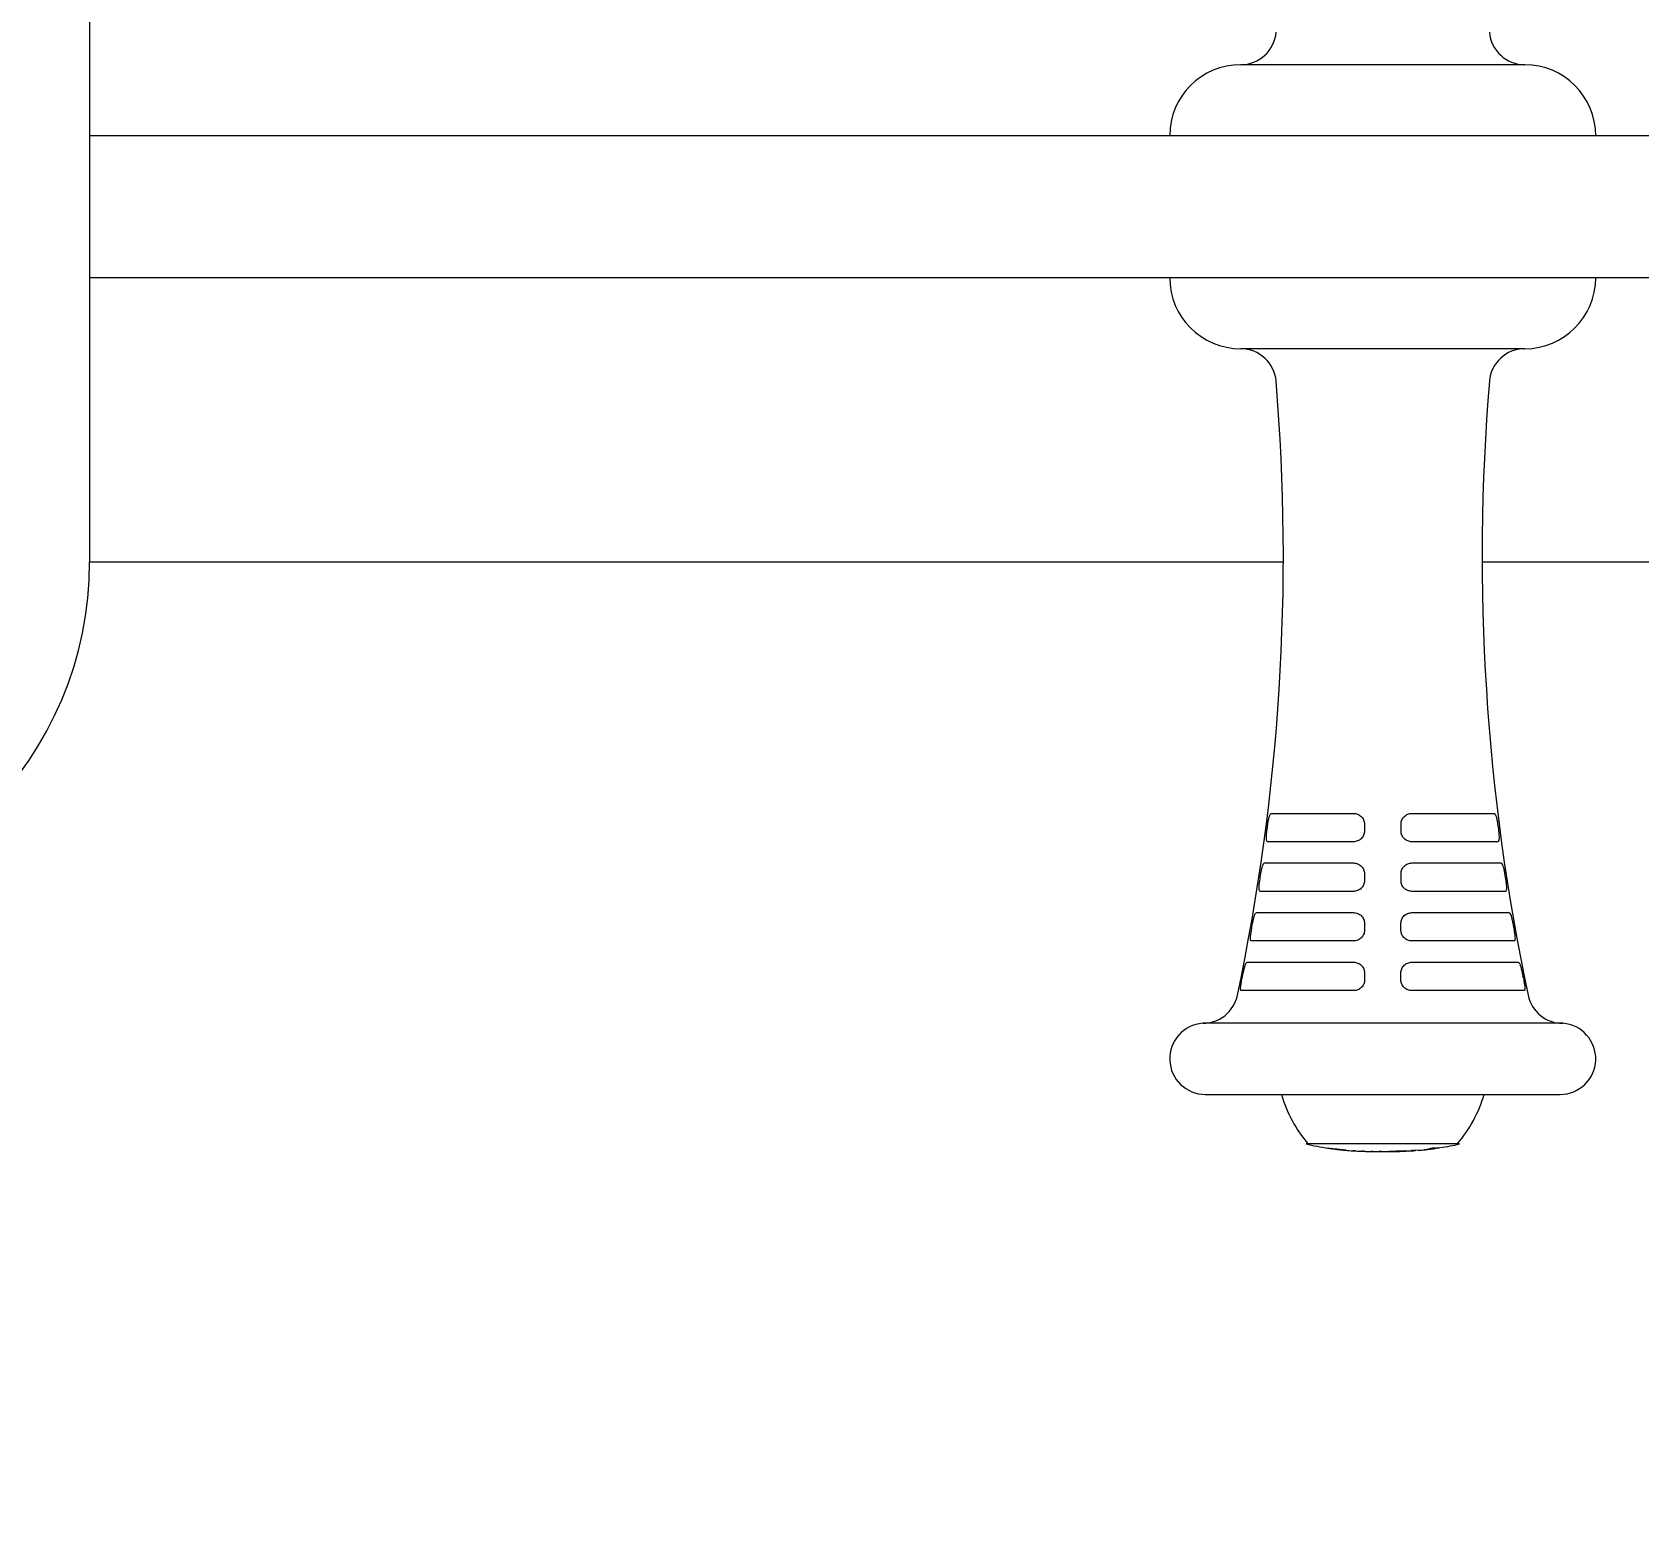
# Model space of a CAD drawing. Header units: millimetres. Extents: x -3665 to 2905, y -2435 to 1772.
# Drawn here: x -803.5 to -577.2, y -137.7 to 71.6 of the extents above; entities that cross this region are included whole.
import ezdxf

# ---------------------------------------------------------------- set-up
doc = ezdxf.new("R2010")
doc.units = ezdxf.units.MM
for name, color, linetype in [('DIKOM_ЗОНА', 80, 'Continuous'), ('DIKOM_ОБЪЕКТ', 7, 'Continuous'), ('DIKOM_РАЗМЕР_ЗОНА', 7, 'Continuous'), ('DIKOM_РАЗМЕР_ОБЪЕКТА', 7, 'Continuous')]:
    doc.layers.add(name, color=color, linetype=linetype)
doc.styles.add('style1', font='arialbd.ttf', dxfattribs={"width": 0.8})
doc.dimstyles.new('1-50', dxfattribs={"dimtxt": 300, "dimasz": 200, "dimexe": 100, "dimexo": 0, "dimgap": 100, "dimtad": 1, "dimtxsty": 'style1', "dimcen": 200, "dimclrd": 7, "dimclre": 7, "dimclrt": 7, "dimadec": 1, "dimazin": 2, "dimtfac": 1, "dimtmove": 0, "dimatfit": 2, "dimfxl": 0, "dimlwd": 25, "dimlwe": 18, "dimarcsym": 0})

# ---------------------------------------------------------------- blocks, each defined once
blk = doc.blocks.new('*D9')
at = {"layer": 'Defpoints', "color": 0, "transparency": 16777216}
for p in [(-1095.42, 76.98), (1404.58, 46.98), (1404.58, -853.63)]:
    blk.add_point(p, dxfattribs=at)
at = {"layer": 'DIKOM_РАЗМЕР_ОБЪЕКТА', "color": 7, "lineweight": 18, "transparency": 16777216}
for p, q in [((-1095.42, 76.98), (-1095.42, -953.63)), ((1404.58, 46.98), (1404.58, -953.63))]:
    blk.add_line(p, q, dxfattribs=at)
at = {"layer": 'DIKOM_РАЗМЕР_ОБЪЕКТА', "color": 7, "lineweight": 25, "transparency": 16777216}
blk.add_line((-895.42, -853.63), (1204.58, -853.63), dxfattribs=at)
at = {"layer": 'DIKOM_РАЗМЕР_ОБЪЕКТА', "color": 7, "transparency": 16777216}
for points in [[(-895.42, -820.3), (-895.42, -886.97), (-1095.42, -853.63)], [(1204.58, -820.3), (1204.58, -886.97), (1404.58, -853.63)]]:
    blk.add_solid(points, dxfattribs=at)
at = {"layer": 'DIKOM_РАЗМЕР_ОБЪЕКТА', "color": 7, "transparency": 16777216, "insert": (154.58, -600.46), "char_height": 300, "attachment_point": 5, "style": 'style1'}
blk.add_mtext('{\\fArial|b0|i0|c204|p34;2500}', dxfattribs=at)
blk = doc.blocks.new('*D10')
at = {"layer": 'Defpoints', "color": 0, "transparency": 16777216}
for p in [(-1511.75, 271.98), (375.7, 271.98), (184.58, -178.02)]:
    blk.add_point(p, dxfattribs=at)
at = {"layer": 'DIKOM_РАЗМЕР_ОБЪЕКТА', "color": 7, "lineweight": 25, "transparency": 16777216}
for p, q in [((-1511.75, 471.98), (-1511.75, 671.98)), ((-1511.75, -178.02), (-1511.75, 271.98)), ((-1511.75, -378.02), (-1511.75, -578.02))]:
    blk.add_line(p, q, dxfattribs=at)
at = {"layer": 'DIKOM_РАЗМЕР_ОБЪЕКТА', "color": 7, "lineweight": 18, "transparency": 16777216}
for p, q in [((375.7, 271.98), (-1611.75, 271.98)), ((184.58, -178.02), (-1611.75, -178.02))]:
    blk.add_line(p, q, dxfattribs=at)
at = {"layer": 'DIKOM_РАЗМЕР_ОБЪЕКТА', "color": 7, "transparency": 16777216}
for points in [[(-1545.09, 471.98), (-1478.42, 471.98), (-1511.75, 271.98)], [(-1545.09, -378.02), (-1478.42, -378.02), (-1511.75, -178.02)]]:
    blk.add_solid(points, dxfattribs=at)
at = {"layer": 'DIKOM_РАЗМЕР_ОБЪЕКТА', "color": 7, "transparency": 16777216, "insert": (-1764.93, 46.98), "char_height": 300, "attachment_point": 5, "rotation": 90, "style": 'style1'}
blk.add_mtext('{\\fArial|b0|i0|c204|p34;450}', dxfattribs=at)
blk = doc.blocks.new('*D11')
at = {"layer": 'Defpoints', "color": 0, "transparency": 16777216}
for p in [(-3214.86, 1771.98), (1476.47, 1771.98), (1476.47, -1678.02)]:
    blk.add_point(p, dxfattribs=at)
at = {"layer": 'DIKOM_РАЗМЕР_ЗОНА', "color": 7, "lineweight": 18, "transparency": 16777216}
for p, q in [((1476.47, 1771.98), (-3314.86, 1771.98)), ((1476.47, -1678.02), (-3314.86, -1678.02))]:
    blk.add_line(p, q, dxfattribs=at)
at = {"layer": 'DIKOM_РАЗМЕР_ЗОНА', "color": 7, "lineweight": 25, "transparency": 16777216}
blk.add_line((-3214.86, -1478.02), (-3214.86, 1571.98), dxfattribs=at)
at = {"layer": 'DIKOM_РАЗМЕР_ЗОНА', "color": 7, "transparency": 16777216}
for points in [[(-3248.19, 1571.98), (-3181.52, 1571.98), (-3214.86, 1771.98)], [(-3248.19, -1478.02), (-3181.52, -1478.02), (-3214.86, -1678.02)]]:
    blk.add_solid(points, dxfattribs=at)
at = {"layer": 'DIKOM_РАЗМЕР_ЗОНА', "color": 7, "transparency": 16777216, "insert": (-3468.13, 154.38), "char_height": 300, "attachment_point": 5, "rotation": 90, "style": 'style1'}
blk.add_mtext('{\\fArial|b0|i0|c204|p34;3450}', dxfattribs=at)
blk = doc.blocks.new('*D12')
at = {"layer": 'Defpoints', "color": 0, "transparency": 16777216}
for p in [(-2595.42, -62.32), (2904.58, -62.32), (-2595.42, -2335.46)]:
    blk.add_point(p, dxfattribs=at)
at = {"layer": 'DIKOM_ЗОНА', "color": 7, "lineweight": 18, "transparency": 16777216}
for p, q in [((-2595.42, -62.32), (-2595.42, -2435.46)), ((2904.58, -62.32), (2904.58, -2435.46))]:
    blk.add_line(p, q, dxfattribs=at)
at = {"layer": 'DIKOM_ЗОНА', "color": 7, "lineweight": 25, "transparency": 16777216}
blk.add_line((2704.58, -2335.46), (-2395.42, -2335.46), dxfattribs=at)
at = {"layer": 'DIKOM_ЗОНА', "color": 7, "transparency": 16777216}
for points in [[(-2395.42, -2302.13), (-2395.42, -2368.8), (-2595.42, -2335.46)], [(2704.58, -2302.13), (2704.58, -2368.8), (2904.58, -2335.46)]]:
    blk.add_solid(points, dxfattribs=at)
at = {"layer": 'DIKOM_ЗОНА', "color": 7, "lineweight": 15, "transparency": 16777216, "insert": (133.87, -2082.29), "char_height": 300, "attachment_point": 5, "style": 'style1'}
blk.add_mtext('{\\fArial|b0|i0|c204|p34;5500}', dxfattribs=at)

msp = doc.modelspace()

# ---------------------------------------------------------------- linework, layer by layer
at = {"layer": 'DIKOM_ОБЪЕКТ', "color": 7, "linetype": 'Continuous', "lineweight": 15}
for p, q in [((-795.42, 96.976), (-795.42, -3.024)), ((-593.301, 66.976), (-633.301, 66.976)), ((1104.58, 56.976), (-795.42, 56.976)), ((-591.301, 56.976), (-635.301, 56.976)), ((1104.58, 36.976), (-795.42, 36.976)), ((-591.301, 36.976), (-635.301, 36.976)), ((-593.301, 26.976), (-633.301, 26.976)), ((-795.42, -3.024), (-627.302, -3.024)), ((-599.3, -3.024), (908.461, -3.024)), ((-628.969, -38.464), (-617.427, -38.464)), ((-609.175, -38.464), (-597.633, -38.464)), ((-617.423, -42.457), (-629.502, -42.457)), ((-597.1, -42.457), (-609.179, -42.457)), ((-629.938, -45.452), (-617.42, -45.452)), ((-609.182, -45.452), (-596.664, -45.452)), ((-617.416, -49.445), (-630.568, -49.445)), ((-596.034, -49.445), (-609.187, -49.445)), ((-631.077, -52.44), (-617.412, -52.44)), ((-609.19, -52.44), (-595.525, -52.44)), ((-617.408, -56.434), (-631.804, -56.434)), ((-594.798, -56.434), (-609.195, -56.434)), ((-632.386, -59.428), (-617.404, -59.428)), ((-609.198, -59.428), (-594.216, -59.428)), ((-617.4, -63.422), (-633.212, -63.422)), ((-593.39, -63.422), (-609.202, -63.422)), ((-587.947, -68.024), (-638.655, -68.024)), ((-638.288, -78.038), (-588.315, -78.038)), ((-602.501, -85.024), (-624.101, -85.024)), ((-620.98, -85.61), (-621.035, -85.605)), ((-608.777, -85.92), (-608.791, -85.921)), ((-608.653, -85.884), (-607.325, -85.83)), ((-607.2, -85.819), (-607.412, -85.833)), ((-606.986, -85.79), (-606.672, -85.653)), ((-606.389, -85.647), (-606.72, -85.757)), ((-606.38, -85.645), (-606.389, -85.647)), ((-617.079, -86.004), (-616.843, -86.02)), ((-614.632, -86.076), (-614.895, -86.077)), ((-614.728, -86.077), (-613.818, -86.077)), ((-613.803, -86.077), (-612.759, -86.077)), ((-613.456, -86.075), (-613.802, -86.076)), ((-612.756, -86.077), (-612.374, -86.077)), ((-612.374, -86.077), (-611.826, -86.077)), ((-609.556, -86.009), (-609.543, -86.012))]:
    msp.add_line(p, q, dxfattribs=at)
at = {"layer": 'DIKOM_ОБЪЕКТ', "color": 7, "linetype": 'Continuous', "lineweight": 15, "flags": 128}
msp.add_lwpolyline([(-607.061, -85.804), (-607.056, -85.804), (-607.052, -85.803)], dxfattribs=at)
at = {"layer": 'DIKOM_ОБЪЕКТ', "color": 7, "linetype": 'Continuous', "lineweight": 15}
for centre, radius, start, end in [((-633.301, 71.976), 5, 270, 355.27185), ((-593.301, 71.976), 5, 184.72815, 270), ((-633.301, 56.976), 10, 90, 180), ((-593.301, 56.976), 10, 0, 90), ((-633.301, 36.976), 10, 180, 270), ((-593.301, 36.976), 10, 270, 0), ((-633.301, 21.976), 5, 4.72815, 90), ((-593.301, 21.976), 5, 90, 175.27185), ((-926.16, -2.246), 298.859, 348.06357, 4.72815), ((-300.442, -2.246), 298.859, 175.27185, 191.93643), ((-845.42, -3.024), 50, 270, 0), ((-638.655, -63.024), 5, 270, 348.06357), ((-587.947, -63.024), 5, 191.93643, 270), ((-638.288, -73.024), 5.013, 94.20247, 270), ((-588.315, -73.024), 5.013, 270, 85.79753), ((-609.624, -72.864), 18.677, 196.06738, 220.62116), ((-616.978, -72.864), 18.677, 319.37884, 343.93262), ((-614.776, -44.241), 41.836, 257.12038, 261.47051), ((-614.776, -44.241), 41.836, 263.39515, 264.50683), ((-614.776, -44.241), 41.836, 265.33853, 266.52908), ((-611.826, -44.241), 41.836, 273.0951, 274.21074), ((-611.826, -44.241), 41.836, 274.84957, 276.05843), ((-611.826, -44.241), 41.836, 277.01283, 278.092), ((-611.826, -44.241), 41.836, 279.17415, 282.87962), ((-614.776, -44.241), 41.836, 267.16682, 268.31405), ((-614.776, -44.241), 41.836, 268.95114, 269.28741), ((-611.826, -44.241), 41.836, 270, 272.47474)]:
    msp.add_arc(centre, radius, start, end, dxfattribs=at)
for points, knots in [([(-629.486, -39.961), (-629.46, -39.757), (-629.427, -39.555), (-629.372, -39.281), (-629.352, -39.193), (-629.311, -39.03), (-629.29, -38.956), (-629.245, -38.819), (-629.222, -38.758), (-629.174, -38.653), (-629.149, -38.608), (-629.074, -38.5), (-629.022, -38.464), (-628.969, -38.464)], [0, 0, 0, 0, 0.25, 0.25, 0.375, 0.375, 0.5, 0.5, 0.625, 0.625, 0.75, 0.75, 1, 1, 1, 1]), ([(-617.427, -38.464), (-617.229, -38.464), (-617.031, -38.501), (-616.664, -38.644), (-616.492, -38.752), (-616.275, -38.956), (-616.209, -39.032), (-616.093, -39.195), (-616.044, -39.282), (-615.963, -39.466), (-615.932, -39.563), (-615.89, -39.759), (-615.879, -39.859), (-615.879, -39.961)], [0, 0, 0, 0, 0.25, 0.25, 0.5, 0.5, 0.625, 0.625, 0.75, 0.75, 0.875, 0.875, 1, 1, 1, 1]), ([(-610.723, -39.961), (-610.723, -39.757), (-610.679, -39.555), (-610.558, -39.281), (-610.507, -39.193), (-610.392, -39.03), (-610.326, -38.956), (-610.181, -38.819), (-610.101, -38.758), (-609.934, -38.653), (-609.846, -38.608), (-609.569, -38.5), (-609.374, -38.464), (-609.175, -38.464)], [0, 0, 0, 0, 0.25, 0.25, 0.375, 0.375, 0.5, 0.5, 0.625, 0.625, 0.75, 0.75, 1, 1, 1, 1]), ([(-597.633, -38.464), (-597.58, -38.464), (-597.528, -38.501), (-597.428, -38.644), (-597.379, -38.752), (-597.312, -38.956), (-597.29, -39.032), (-597.249, -39.195), (-597.23, -39.282), (-597.193, -39.466), (-597.175, -39.563), (-597.144, -39.759), (-597.129, -39.859), (-597.116, -39.961)], [0, 0, 0, 0, 0.25, 0.25, 0.5, 0.5, 0.625, 0.625, 0.75, 0.75, 0.875, 0.875, 1, 1, 1, 1]), ([(-629.502, -42.457), (-629.552, -42.457), (-629.593, -42.42), (-629.653, -42.277), (-629.673, -42.168), (-629.685, -41.962), (-629.686, -41.885), (-629.684, -41.721), (-629.681, -41.634), (-629.669, -41.45), (-629.661, -41.353), (-629.642, -41.159), (-629.63, -41.06), (-629.617, -40.959)], [0, 0, 0, 0, 0.25, 0.25, 0.5, 0.5, 0.625, 0.625, 0.75, 0.75, 0.875, 0.875, 1, 1, 1, 1]), ([(-615.878, -40.959), (-615.878, -41.16), (-615.921, -41.36), (-616.08, -41.726), (-616.199, -41.894), (-616.417, -42.1), (-616.497, -42.162), (-616.666, -42.268), (-616.754, -42.313), (-616.939, -42.385), (-617.036, -42.412), (-617.228, -42.448), (-617.325, -42.457), (-617.423, -42.457)], [0, 0, 0, 0, 0.25, 0.25, 0.5, 0.5, 0.625, 0.625, 0.75, 0.75, 0.875, 0.875, 1, 1, 1, 1]), ([(-609.179, -42.457), (-609.375, -42.457), (-609.572, -42.42), (-609.941, -42.277), (-610.114, -42.168), (-610.331, -41.962), (-610.398, -41.885), (-610.514, -41.721), (-610.562, -41.634), (-610.642, -41.45), (-610.673, -41.353), (-610.714, -41.159), (-610.724, -41.06), (-610.724, -40.959)], [0, 0, 0, 0, 0.25, 0.25, 0.5, 0.5, 0.625, 0.625, 0.75, 0.75, 0.875, 0.875, 1, 1, 1, 1]), ([(-596.985, -40.959), (-596.959, -41.16), (-596.939, -41.36), (-596.916, -41.726), (-596.913, -41.894), (-596.925, -42.1), (-596.932, -42.162), (-596.952, -42.268), (-596.964, -42.313), (-596.994, -42.385), (-597.012, -42.412), (-597.052, -42.448), (-597.075, -42.457), (-597.1, -42.457)], [0, 0, 0, 0, 0.25, 0.25, 0.5, 0.5, 0.625, 0.625, 0.75, 0.75, 0.875, 0.875, 1, 1, 1, 1]), ([(-630.472, -46.949), (-630.44, -46.746), (-630.404, -46.545), (-630.343, -46.272), (-630.322, -46.183), (-630.278, -46.021), (-630.256, -45.946), (-630.209, -45.81), (-630.185, -45.748), (-630.137, -45.642), (-630.113, -45.598), (-630.038, -45.489), (-629.988, -45.452), (-629.938, -45.452)], [0, 0, 0, 0, 0.25, 0.25, 0.375, 0.375, 0.5, 0.5, 0.625, 0.625, 0.75, 0.75, 1, 1, 1, 1]), ([(-617.42, -45.452), (-617.22, -45.452), (-617.022, -45.49), (-616.655, -45.634), (-616.484, -45.742), (-616.268, -45.947), (-616.202, -46.023), (-616.087, -46.186), (-616.038, -46.272), (-615.957, -46.455), (-615.926, -46.552), (-615.885, -46.748), (-615.874, -46.848), (-615.874, -46.949)], [0, 0, 0, 0, 0.25, 0.25, 0.5, 0.5, 0.625, 0.625, 0.75, 0.75, 0.875, 0.875, 1, 1, 1, 1]), ([(-610.728, -46.949), (-610.728, -46.746), (-610.684, -46.545), (-610.564, -46.272), (-610.514, -46.183), (-610.399, -46.021), (-610.334, -45.946), (-610.189, -45.81), (-610.11, -45.748), (-609.943, -45.642), (-609.855, -45.598), (-609.577, -45.489), (-609.382, -45.452), (-609.182, -45.452)], [0, 0, 0, 0, 0.25, 0.25, 0.375, 0.375, 0.5, 0.5, 0.625, 0.625, 0.75, 0.75, 1, 1, 1, 1]), ([(-596.664, -45.452), (-596.614, -45.452), (-596.564, -45.49), (-596.465, -45.634), (-596.416, -45.742), (-596.346, -45.947), (-596.323, -46.023), (-596.28, -46.186), (-596.259, -46.272), (-596.218, -46.455), (-596.199, -46.552), (-596.163, -46.748), (-596.146, -46.848), (-596.131, -46.949)], [0, 0, 0, 0, 0.25, 0.25, 0.5, 0.5, 0.625, 0.625, 0.75, 0.75, 0.875, 0.875, 1, 1, 1, 1]), ([(-630.568, -49.445), (-630.615, -49.445), (-630.652, -49.408), (-630.704, -49.263), (-630.718, -49.154), (-630.723, -48.948), (-630.721, -48.87), (-630.714, -48.706), (-630.708, -48.62), (-630.691, -48.436), (-630.68, -48.34), (-630.656, -48.146), (-630.642, -48.048), (-630.626, -47.948)], [0, 0, 0, 0, 0.25, 0.25, 0.5, 0.5, 0.625, 0.625, 0.75, 0.75, 0.875, 0.875, 1, 1, 1, 1]), ([(-615.874, -47.948), (-615.874, -48.148), (-615.915, -48.347), (-616.073, -48.711), (-616.191, -48.88), (-616.408, -49.086), (-616.489, -49.149), (-616.657, -49.255), (-616.746, -49.3), (-616.931, -49.373), (-617.027, -49.4), (-617.22, -49.436), (-617.317, -49.445), (-617.416, -49.445)], [0, 0, 0, 0, 0.25, 0.25, 0.5, 0.5, 0.625, 0.625, 0.75, 0.75, 0.875, 0.875, 1, 1, 1, 1]), ([(-609.187, -49.445), (-609.383, -49.445), (-609.581, -49.408), (-609.949, -49.263), (-610.123, -49.154), (-610.339, -48.948), (-610.406, -48.87), (-610.52, -48.706), (-610.569, -48.62), (-610.648, -48.436), (-610.678, -48.34), (-610.718, -48.146), (-610.729, -48.048), (-610.728, -47.948)], [0, 0, 0, 0, 0.25, 0.25, 0.5, 0.5, 0.625, 0.625, 0.75, 0.75, 0.875, 0.875, 1, 1, 1, 1]), ([(-595.976, -47.948), (-595.945, -48.148), (-595.919, -48.347), (-595.886, -48.711), (-595.878, -48.88), (-595.883, -49.086), (-595.887, -49.149), (-595.901, -49.255), (-595.911, -49.3), (-595.937, -49.373), (-595.953, -49.4), (-595.99, -49.436), (-596.01, -49.445), (-596.034, -49.445)], [0, 0, 0, 0, 0.25, 0.25, 0.5, 0.5, 0.625, 0.625, 0.75, 0.75, 0.875, 0.875, 1, 1, 1, 1]), ([(-631.626, -53.938), (-631.59, -53.735), (-631.549, -53.535), (-631.484, -53.262), (-631.461, -53.174), (-631.414, -53.011), (-631.391, -52.937), (-631.343, -52.8), (-631.318, -52.738), (-631.27, -52.632), (-631.245, -52.587), (-631.172, -52.478), (-631.123, -52.44), (-631.077, -52.44)], [0, 0, 0, 0, 0.25, 0.25, 0.375, 0.375, 0.5, 0.5, 0.625, 0.625, 0.75, 0.75, 1, 1, 1, 1]), ([(-617.412, -52.44), (-617.212, -52.44), (-617.013, -52.479), (-616.646, -52.624), (-616.475, -52.733), (-616.26, -52.937), (-616.194, -53.014), (-616.08, -53.176), (-616.032, -53.263), (-615.952, -53.446), (-615.921, -53.542), (-615.88, -53.737), (-615.869, -53.836), (-615.869, -53.938)], [0, 0, 0, 0, 0.25, 0.25, 0.5, 0.5, 0.625, 0.625, 0.75, 0.75, 0.875, 0.875, 1, 1, 1, 1]), ([(-610.733, -53.938), (-610.733, -53.735), (-610.689, -53.535), (-610.57, -53.262), (-610.521, -53.174), (-610.406, -53.011), (-610.342, -52.937), (-610.198, -52.8), (-610.119, -52.738), (-609.952, -52.632), (-609.864, -52.587), (-609.587, -52.478), (-609.391, -52.44), (-609.19, -52.44)], [0, 0, 0, 0, 0.25, 0.25, 0.375, 0.375, 0.5, 0.5, 0.625, 0.625, 0.75, 0.75, 1, 1, 1, 1]), ([(-595.525, -52.44), (-595.479, -52.44), (-595.43, -52.479), (-595.332, -52.624), (-595.283, -52.733), (-595.211, -52.937), (-595.187, -53.014), (-595.141, -53.176), (-595.118, -53.263), (-595.075, -53.446), (-595.053, -53.542), (-595.013, -53.737), (-594.994, -53.836), (-594.976, -53.938)], [0, 0, 0, 0, 0.25, 0.25, 0.5, 0.5, 0.625, 0.625, 0.75, 0.75, 0.875, 0.875, 1, 1, 1, 1]), ([(-631.804, -56.434), (-631.848, -56.434), (-631.882, -56.396), (-631.924, -56.25), (-631.933, -56.14), (-631.93, -55.933), (-631.926, -55.856), (-631.913, -55.692), (-631.904, -55.605), (-631.882, -55.422), (-631.869, -55.326), (-631.839, -55.133), (-631.823, -55.035), (-631.805, -54.936)], [0, 0, 0, 0, 0.25, 0.25, 0.5, 0.5, 0.625, 0.625, 0.75, 0.75, 0.875, 0.875, 1, 1, 1, 1]), ([(-615.869, -54.936), (-615.869, -55.035), (-615.879, -55.134), (-615.919, -55.328), (-615.949, -55.424), (-616.066, -55.697), (-616.184, -55.865), (-616.399, -56.072), (-616.48, -56.135), (-616.648, -56.242), (-616.736, -56.287), (-616.922, -56.36), (-617.018, -56.388), (-617.211, -56.424), (-617.309, -56.434), (-617.408, -56.434)], [0, 0, 0, 0, 0.125, 0.125, 0.25, 0.25, 0.5, 0.5, 0.625, 0.625, 0.75, 0.75, 0.875, 0.875, 1, 1, 1, 1]), ([(-609.195, -56.434), (-609.392, -56.434), (-609.59, -56.396), (-609.959, -56.25), (-610.132, -56.14), (-610.347, -55.933), (-610.414, -55.856), (-610.527, -55.692), (-610.575, -55.605), (-610.654, -55.422), (-610.684, -55.326), (-610.723, -55.133), (-610.733, -55.035), (-610.733, -54.936)], [0, 0, 0, 0, 0.25, 0.25, 0.5, 0.5, 0.625, 0.625, 0.75, 0.75, 0.875, 0.875, 1, 1, 1, 1]), ([(-594.797, -54.936), (-594.779, -55.035), (-594.763, -55.134), (-594.733, -55.328), (-594.72, -55.424), (-594.687, -55.697), (-594.673, -55.865), (-594.67, -56.072), (-594.672, -56.135), (-594.681, -56.242), (-594.689, -56.287), (-594.71, -56.36), (-594.724, -56.388), (-594.757, -56.424), (-594.776, -56.434), (-594.798, -56.434)], [0, 0, 0, 0, 0.125, 0.125, 0.25, 0.25, 0.5, 0.5, 0.625, 0.625, 0.75, 0.75, 0.875, 0.875, 1, 1, 1, 1]), ([(-632.952, -60.926), (-632.911, -60.724), (-632.866, -60.525), (-632.795, -60.253), (-632.771, -60.165), (-632.722, -60.002), (-632.697, -59.928), (-632.648, -59.791), (-632.622, -59.729), (-632.573, -59.622), (-632.549, -59.577), (-632.476, -59.466), (-632.43, -59.428), (-632.386, -59.428)], [0, 0, 0, 0, 0.25, 0.25, 0.375, 0.375, 0.5, 0.5, 0.625, 0.625, 0.75, 0.75, 1, 1, 1, 1]), ([(-617.404, -59.428), (-617.203, -59.428), (-617.004, -59.467), (-616.637, -59.614), (-616.466, -59.723), (-616.252, -59.928), (-616.187, -60.005), (-616.073, -60.167), (-616.025, -60.253), (-615.946, -60.436), (-615.916, -60.532), (-615.875, -60.726), (-615.865, -60.825), (-615.864, -60.926)], [0, 0, 0, 0, 0.25, 0.25, 0.5, 0.5, 0.625, 0.625, 0.75, 0.75, 0.875, 0.875, 1, 1, 1, 1]), ([(-610.738, -60.926), (-610.738, -60.724), (-610.695, -60.525), (-610.577, -60.253), (-610.527, -60.165), (-610.414, -60.002), (-610.349, -59.928), (-610.207, -59.791), (-610.127, -59.729), (-609.961, -59.622), (-609.873, -59.577), (-609.596, -59.466), (-609.399, -59.428), (-609.198, -59.428)], [0, 0, 0, 0, 0.25, 0.25, 0.375, 0.375, 0.5, 0.5, 0.625, 0.625, 0.75, 0.75, 1, 1, 1, 1]), ([(-594.216, -59.428), (-594.172, -59.428), (-594.125, -59.467), (-594.029, -59.614), (-593.979, -59.723), (-593.905, -59.928), (-593.88, -60.005), (-593.831, -60.167), (-593.807, -60.253), (-593.76, -60.436), (-593.736, -60.532), (-593.692, -60.726), (-593.671, -60.825), (-593.65, -60.926)], [0, 0, 0, 0, 0.25, 0.25, 0.5, 0.5, 0.625, 0.625, 0.75, 0.75, 0.875, 0.875, 1, 1, 1, 1]), ([(-633.212, -63.422), (-633.252, -63.422), (-633.282, -63.384), (-633.316, -63.237), (-633.32, -63.126), (-633.309, -62.919), (-633.302, -62.841), (-633.284, -62.678), (-633.273, -62.591), (-633.245, -62.409), (-633.229, -62.313), (-633.195, -62.121), (-633.176, -62.023), (-633.155, -61.924)], [0, 0, 0, 0, 0.25, 0.25, 0.5, 0.5, 0.625, 0.625, 0.75, 0.75, 0.875, 0.875, 1, 1, 1, 1]), ([(-615.864, -61.924), (-615.864, -62.023), (-615.874, -62.121), (-615.913, -62.314), (-615.943, -62.41), (-616.06, -62.682), (-616.176, -62.851), (-616.391, -63.058), (-616.47, -63.121), (-616.639, -63.229), (-616.727, -63.274), (-616.912, -63.348), (-617.009, -63.376), (-617.203, -63.413), (-617.301, -63.422), (-617.4, -63.422)], [0, 0, 0, 0, 0.125, 0.125, 0.25, 0.25, 0.5, 0.5, 0.625, 0.625, 0.75, 0.75, 0.875, 0.875, 1, 1, 1, 1]), ([(-609.202, -63.422), (-609.4, -63.422), (-609.599, -63.384), (-609.968, -63.237), (-610.141, -63.126), (-610.356, -62.919), (-610.421, -62.841), (-610.534, -62.678), (-610.582, -62.591), (-610.66, -62.409), (-610.689, -62.313), (-610.729, -62.121), (-610.738, -62.023), (-610.738, -61.924)], [0, 0, 0, 0, 0.25, 0.25, 0.5, 0.5, 0.625, 0.625, 0.75, 0.75, 0.875, 0.875, 1, 1, 1, 1]), ([(-593.447, -61.924), (-593.426, -62.023), (-593.408, -62.121), (-593.373, -62.314), (-593.357, -62.41), (-593.316, -62.682), (-593.297, -62.851), (-593.286, -63.058), (-593.285, -63.121), (-593.289, -63.229), (-593.295, -63.274), (-593.312, -63.348), (-593.324, -63.376), (-593.353, -63.413), (-593.37, -63.422), (-593.39, -63.422)], [0, 0, 0, 0, 0.125, 0.125, 0.25, 0.25, 0.5, 0.5, 0.625, 0.625, 0.75, 0.75, 0.875, 0.875, 1, 1, 1, 1]), ([(-621.035, -85.605), (-620.832, -85.635), (-620.437, -85.693), (-620.041, -85.742), (-619.847, -85.766)], [0, 0, 0, 0, 0.5122659, 1, 1, 1, 1]), ([(-619.769, -85.778), (-619.889, -85.763), (-620.134, -85.733), (-620.379, -85.7), (-620.505, -85.683)], [0, 0, 0, 0, 0.4884051, 1, 1, 1, 1]), ([(-619.847, -85.766), (-619.65, -85.789), (-619.323, -85.827), (-618.855, -85.875), (-618.466, -85.913), (-618.279, -85.929), (-618.176, -85.938)], [0, 0, 0, 0, 0.320507, 0.5307548, 0.7410249, 1, 1, 1, 1]), ([(-618.465, -85.913), (-618.465, -85.913), (-618.504, -85.911), (-618.659, -85.896), (-618.901, -85.873), (-619.214, -85.841), (-619.507, -85.809), (-619.697, -85.786), (-619.769, -85.778)], [0, 0, 0, 0, 0.0012139, 0.233815, 0.4228708, 0.6129704, 0.8553598, 1, 1, 1, 1]), ([(-617.11, -86.003), (-617.126, -86.004), (-617.264, -86.012), (-617.402, -85.994), (-617.524, -85.978)], [0, 0, 0, 0, 0.1146975, 1, 1, 1, 1]), ([(-617.524, -85.978), (-617.453, -85.983), (-617.305, -85.992), (-617.157, -86), (-617.079, -86.004)], [0, 0, 0, 0, 0.4760716, 1, 1, 1, 1]), ([(-609.345, -85.943), (-609.226, -85.933), (-608.996, -85.915), (-608.765, -85.895), (-608.653, -85.884)], [0, 0, 0, 0, 0.5130717, 1, 1, 1, 1]), ([(-608.755, -85.958), (-608.83, -85.964), (-609.026, -85.981), (-609.223, -85.957), (-609.345, -85.943)], [0, 0, 0, 0, 0.379297, 1, 1, 1, 1]), ([(-607.325, -85.83), (-607.28, -85.826), (-607.211, -85.82), (-607.122, -85.811), (-607.081, -85.806), (-607.061, -85.804)], [0, 0, 0, 0, 0.4997444, 0.7497682, 1, 1, 1, 1]), ([(-607.052, -85.803), (-607.041, -85.801), (-607.026, -85.799), (-607.003, -85.794), (-606.991, -85.792), (-606.986, -85.79)], [0, 0, 0, 0, 0.4999551, 0.7499735, 1, 1, 1, 1]), ([(-606.751, -85.767), (-606.826, -85.776), (-606.922, -85.788), (-607.017, -85.798), (-607.038, -85.801)], [0, 0, 0, 0, 0.7869109, 1, 1, 1, 1]), ([(-606.672, -85.653), (-606.579, -85.639), (-606.373, -85.609), (-606.168, -85.577), (-606.056, -85.56)], [0, 0, 0, 0, 0.4560331, 1, 1, 1, 1]), ([(-605.768, -85.636), (-605.87, -85.648), (-606.074, -85.672), (-606.278, -85.654), (-606.38, -85.645)], [0, 0, 0, 0, 0.5001774, 1, 1, 1, 1]), ([(-606.056, -85.56), (-605.934, -85.577), (-605.69, -85.609), (-605.446, -85.582), (-605.324, -85.568)], [0, 0, 0, 0, 0.5001556, 1, 1, 1, 1]), ([(-605.324, -85.568), (-605.407, -85.581), (-605.555, -85.604), (-605.703, -85.626), (-605.768, -85.636)], [0, 0, 0, 0, 0.5631249, 1, 1, 1, 1]), ([(-616.279, -86.04), (-616.207, -86.042), (-616.059, -86.047), (-615.911, -86.051), (-615.834, -86.053)], [0, 0, 0, 0, 0.4837275, 1, 1, 1, 1]), ([(-615.802, -86.056), (-615.839, -86.058), (-615.998, -86.066), (-616.157, -86.051), (-616.279, -86.04)], [0, 0, 0, 0, 0.2332696, 1, 1, 1, 1]), ([(-615.834, -86.053), (-615.776, -86.058), (-615.679, -86.067), (-615.581, -86.068), (-615.542, -86.069)], [0, 0, 0, 0, 0.5965998, 1, 1, 1, 1]), ([(-615.296, -86.071), (-614.94, -86.074), (-614.535, -86.078), (-614.13, -86.075), (-614.082, -86.074)], [0, 0, 0, 0, 0.8809304, 1, 1, 1, 1]), ([(-614.082, -86.074), (-613.978, -86.075), (-613.769, -86.075), (-613.561, -86.075), (-613.456, -86.075)], [0, 0, 0, 0, 0.4998274, 1, 1, 1, 1]), ([(-612.763, -86.076), (-612.685, -86.076), (-612.529, -86.075), (-612.091, -86.065), (-611.747, -86.057), (-611.573, -86.053)], [0, 0, 0, 0, 0.3317203, 0.6612063, 1, 1, 1, 1]), ([(-611.483, -86.06), (-611.63, -86.064), (-611.9, -86.07), (-612.214, -86.075), (-612.395, -86.077), (-612.457, -86.076), (-612.44, -86.076), (-612.437, -86.075)], [0, 0, 0, 0, 0.2743091, 0.5058181, 0.7373595, 0.9561335, 1, 1, 1, 1]), ([(-611.573, -86.053), (-611.366, -86.047), (-610.985, -86.036), (-610.447, -86.023), (-610.017, -86.013), (-609.702, -86.008), (-609.604, -86.009), (-609.556, -86.009)], [0, 0, 0, 0, 0.2252873, 0.412934, 0.6000845, 0.8000746, 1, 1, 1, 1]), ([(-610, -86.032), (-610.058, -86.032), (-610.151, -86.032), (-610.469, -86.037), (-610.823, -86.044), (-611.18, -86.053), (-611.398, -86.058), (-611.483, -86.06)], [0, 0, 0, 0, 0.3018484, 0.4914057, 0.681088, 0.8764323, 1, 1, 1, 1]), ([(-609.966, -86.034), (-609.962, -86.034), (-609.944, -86.033), (-609.976, -86.032), (-610, -86.032)], [0, 0, 0, 0, 0.2185126, 1, 1, 1, 1]), ([(-609.535, -86.014), (-609.584, -86.016), (-609.664, -86.021), (-609.874, -86.028), (-609.954, -86.031)], [0, 0, 0, 0, 0.6185909, 1, 1, 1, 1])]:
    msp.add_open_spline(points, degree=3, knots=knots, dxfattribs=at)
for points in [[(-629.617, -40.959), (-629.573, -40.627), (-629.529, -40.294), (-629.486, -39.961)], [(-615.879, -39.961), (-615.879, -40.294), (-615.879, -40.627), (-615.878, -40.959)], [(-610.724, -40.959), (-610.723, -40.627), (-610.723, -40.294), (-610.723, -39.961)], [(-597.116, -39.961), (-597.073, -40.294), (-597.029, -40.627), (-596.985, -40.959)], [(-630.626, -47.948), (-630.574, -47.615), (-630.522, -47.282), (-630.472, -46.949)], [(-615.874, -46.949), (-615.874, -47.282), (-615.874, -47.615), (-615.874, -47.948)], [(-610.728, -47.948), (-610.728, -47.615), (-610.728, -47.282), (-610.728, -46.949)], [(-596.131, -46.949), (-596.08, -47.282), (-596.028, -47.615), (-595.976, -47.948)], [(-631.805, -54.936), (-631.745, -54.603), (-631.685, -54.271), (-631.626, -53.938)], [(-615.869, -53.938), (-615.869, -54.271), (-615.869, -54.603), (-615.869, -54.936)], [(-610.733, -54.936), (-610.733, -54.603), (-610.733, -54.271), (-610.733, -53.938)], [(-594.976, -53.938), (-594.917, -54.271), (-594.857, -54.603), (-594.797, -54.936)], [(-633.155, -61.924), (-633.087, -61.592), (-633.019, -61.259), (-632.952, -60.926)], [(-615.864, -60.926), (-615.864, -61.259), (-615.864, -61.592), (-615.864, -61.924)], [(-610.738, -61.924), (-610.738, -61.592), (-610.738, -61.259), (-610.738, -60.926)], [(-593.65, -60.926), (-593.583, -61.259), (-593.515, -61.592), (-593.447, -61.924)]]:
    msp.add_open_spline(points, degree=3, dxfattribs=at)

# ---------------------------------------------------------------- dimensions: what is measured, and where the dimension line sits
at = {"layer": 'DIKOM_ЗОНА', "color": 3, "lineweight": 15}
dim = msp.add_linear_dim(base=(-2595.42, -2335.465), p1=(2904.58, -62.323), p2=(-2595.42, -62.323), text='{\\fArial|b0|i0|c204|p34;<>}', dimstyle='1-50', dxfattribs=at)
dim.commit()
dim.dimension.update_dxf_attribs({"geometry": '*D12', "text_midpoint": (133.873, -2335.465), "dimtype": 160})
at = {"layer": 'DIKOM_РАЗМЕР_ЗОНА'}
dim = msp.add_linear_dim(base=(-3214.857, 1771.976), p1=(1476.469, -1678.024), p2=(1476.469, 1771.976), angle=90, text='{\\fArial|b0|i0|c204|p34;<>}', dimstyle='1-50', dxfattribs=at)
dim.commit()
dim.dimension.update_dxf_attribs({"geometry": '*D11', "text_midpoint": (-3214.857, 154.378), "dimtype": 160})
at = {"layer": 'DIKOM_РАЗМЕР_ОБЪЕКТА'}
dim = msp.add_linear_dim(base=(-1511.755, 271.976), p1=(184.58, -178.024), p2=(375.701, 271.976), angle=90, text='{\\fArial|b0|i0|c204|p34;450}', dimstyle='1-50', dxfattribs=at)
dim.commit()
dim.dimension.update_dxf_attribs({"geometry": '*D10', "text_midpoint": (-1511.755, 46.976), "dimtype": 160})
dim = msp.add_linear_dim(base=(1404.58, -853.633), p1=(-1095.42, 76.976), p2=(1404.58, 46.976), text='{\\fArial|b0|i0|c204|p34;2500}', dimstyle='1-50', dxfattribs=at)
dim.commit()
dim.dimension.update_dxf_attribs({"geometry": '*D9', "text_midpoint": (154.58, -853.633), "dimtype": 160})

doc.saveas('drawing.dxf')
